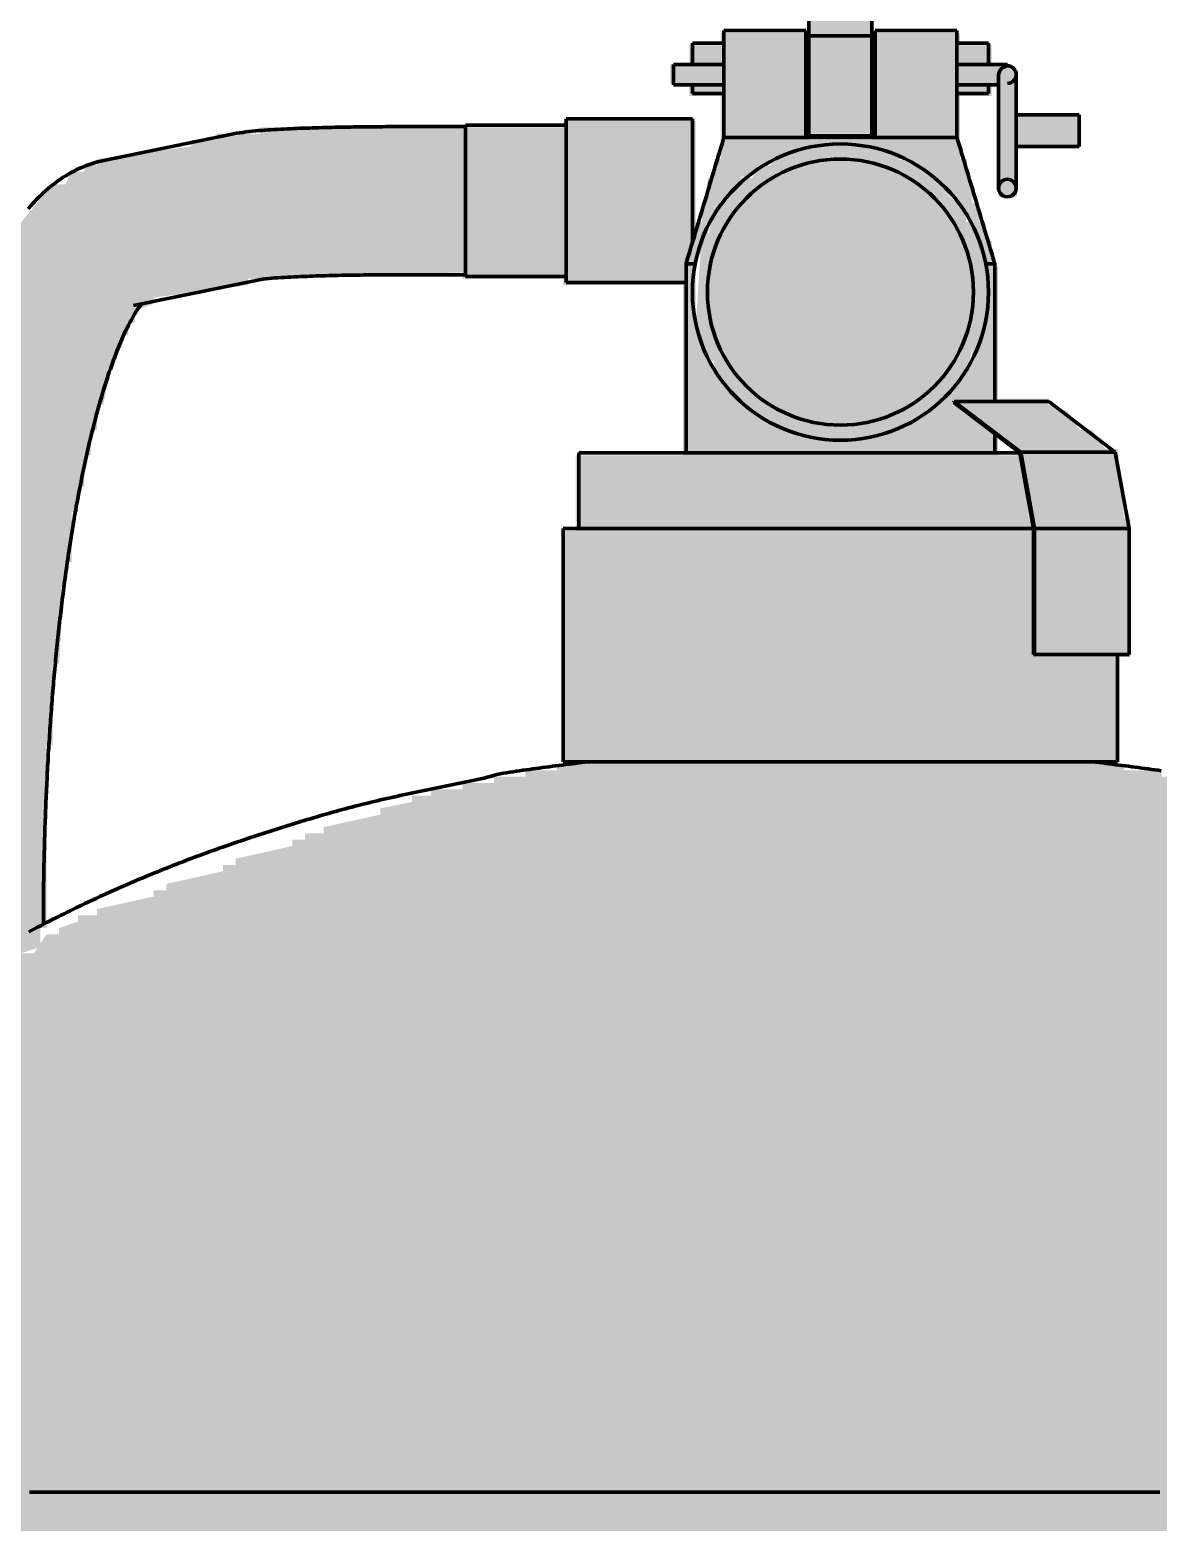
# Model space of a CAD drawing. Header units: millimetres. Extents: x 0 to 420, y 0 to 297.
# Drawn here: x 80.14 to 98.04, y 229.47 to 253.15 of the extents above; entities that cross this region are included whole.
import ezdxf

# ---------------------------------------------------------------- set-up
doc = ezdxf.new("R2010")
doc.units = ezdxf.units.MM
doc.layers.add('01-VISIBLE', color=7, linetype='CONTINUOUS', lineweight=70)
doc.layers.add('13-GRAFICA', color=30, linetype='CONTINUOUS', lineweight=18)

msp = doc.modelspace()

# ---------------------------------------------------------------- hatches: boundary and pattern name
at = {"layer": '13-GRAFICA', "true_color": 0xb21820}
h = msp.add_hatch(color=7, dxfattribs=at)
h.dxf.hatch_style = 1
h.paths.add_polyline_path([(90.8, 253.4), (90.8, 255.6), (95.2, 255.6), (95.2, 253.4), (93.5, 253.4), (93.5, 251.5), (92.5, 251.5), (92.5, 253.4)])
at = {"layer": '13-GRAFICA', "true_color": 0xcba23e}
h = msp.add_hatch(color=7, dxfattribs=at)
h.dxf.hatch_style = 1
h.paths.add_polyline_path([(90.8, 250.1), (90.9, 250.8), (91, 250.8), (91, 251.1), (91.1, 251.1), (91.1, 253.1), (92.5, 253.1), (92.5, 251.4), (93.5, 251.4), (93.5, 253.1), (94.9, 253.1), (94.9, 251.1), (95, 251.1), (95.1, 250.4), (95.2, 250.4), (95.2, 250.1), (95.3, 250.1), (95.3, 249.8), (95.3, 249.6), (95.2, 249.6), (95.2, 249.9), (95.1, 249.9), (95, 250.3), (94.9, 250.3), (94.9, 250.4), (94.6, 250.6), (94.6, 250.8), (94.4, 250.8), (94.3, 251), (94.1, 251), (94.1, 251.1), (93.9, 251.1), (93.9, 251.2), (93.6, 251.2), (93.6, 251.3), (92.4, 251.3), (92.4, 251.2), (92.1, 251.2), (92.1, 251.1), (91.7, 251), (91.7, 250.9), (91.4, 250.8), (91.4, 250.6), (91, 250.3), (91, 250.1), (90.9, 250.1), (90.9, 249.9), (90.8, 249.9), (90.8, 249.6), (90.7, 249.6), (90.7, 250.1)])
at = {"layer": '13-GRAFICA', "true_color": 0xd6d9de}
h = msp.add_hatch(color=7, dxfattribs=at)
h.dxf.hatch_style = 1
h.paths.add_polyline_path([(90.6, 252.9), (91.1, 252.9), (91.1, 252.6), (90.6, 252.6)])
h = msp.add_hatch(color=7, dxfattribs=at)
h.dxf.hatch_style = 1
h.paths.add_polyline_path([(95.4, 252.9), (95.4, 252.6), (94.9, 252.6), (94.9, 252.9)])
h = msp.add_hatch(color=7, dxfattribs=at)
h.dxf.hatch_style = 1
h.paths.add_polyline_path([(90.3, 252.6), (91.1, 252.6), (91.1, 252.3), (90.3, 252.3)])
h = msp.add_hatch(color=7, dxfattribs=at)
h.dxf.hatch_style = 1
h.paths.add_polyline_path([(95.5, 252.3), (94.9, 252.3), (94.9, 252.6), (95.7, 252.6), (95.7, 252.5), (95.8, 252.5), (95.8, 250.5), (95.5, 250.5)])
h = msp.add_hatch(color=7, dxfattribs=at)
h.dxf.hatch_style = 1
h.paths.add_polyline_path([(91.1, 252.1), (90.6, 252.1), (90.6, 252.3), (91.1, 252.3)])
h = msp.add_hatch(color=7, dxfattribs=at)
h.dxf.hatch_style = 1
h.paths.add_polyline_path([(95.4, 252.1), (94.9, 252.1), (94.9, 252.3), (95.4, 252.3)])
at = {"layer": '13-GRAFICA', "true_color": 0xcba23e}
h = msp.add_hatch(color=7, dxfattribs=at)
h.dxf.hatch_style = 1
h.paths.add_polyline_path([(90.5, 249.1), (88.6, 249.1), (88.6, 251.7), (90.7, 251.7), (90.7, 250.1), (90.7, 249.6), (90.7, 248.4), (90.7, 246.4), (90.5, 246.4)])
at = {"layer": '13-GRAFICA', "true_color": 0xffd200}
h = msp.add_hatch(color=7, dxfattribs=at)
h.dxf.hatch_style = 1
h.paths.add_polyline_path([(95.8, 251.3), (95.8, 251.8), (96.8, 251.8), (96.8, 251.3)])
at = {"layer": '13-GRAFICA', "true_color": 0x202020}
h = msp.add_hatch(color=7, dxfattribs=at)
h.dxf.hatch_style = 1
h.paths.add_polyline_path([(78, 237.4), (78, 241), (78.1, 241), (78.2, 243.8), (78.3, 243.8), (78.5, 245.9), (78.6, 245.9), (78.6, 246.4), (78.7, 246.4), (78.7, 246.8), (78.8, 246.8), (78.9, 247.7), (79, 247.7), (79, 248), (79.1, 248), (79.1, 248.3), (79.2, 248.3), (79.4, 249.2), (79.5, 249.2), (79.5, 249.4), (79.7, 249.5), (79.9, 250.1), (80, 250.1), (80.5, 250.7), (80.7, 250.7), (80.8, 250.9), (81, 250.9), (81, 251), (81.2, 251), (81.2, 251.1), (82.7, 251.3), (82.7, 251.4), (83.1, 251.4), (83.1, 251.5), (83.8, 251.5), (83.8, 251.6), (87, 251.6), (87, 249.3), (83.6, 249.2), (83.6, 249.1), (82.1, 248.9), (82.1, 248.8), (81.8, 248.7), (81.8, 248.5), (81.7, 248.5), (81.7, 248.3), (81.6, 248.3), (81.6, 248.1), (81.5, 248.1), (81.3, 247.2), (81.2, 247.2), (81.2, 246.8), (81.1, 246.8), (81.1, 246.4), (81, 246.4), (81, 245.9), (80.9, 245.9), (80.9, 245.5), (80.8, 245.5), (80.8, 244.7), (80.7, 244.7), (80.6, 243.1), (80.5, 243.1), (80.5, 241.8), (80.4, 241.8), (80.4, 238.9), (80.3, 238.9), (80.3, 238.6), (80, 238.5), (80, 238.4), (79.9, 238.4), (79.8, 238.2), (79.6, 238.2), (79.5, 238), (79.3, 238), (79.3, 237.9), (79.2, 237.9), (79.1, 237.7), (78.9, 237.7), (78.7, 237.4)])
at = {"layer": '13-GRAFICA', "true_color": 0xcba23e}
h = msp.add_hatch(color=7, dxfattribs=at)
h.dxf.hatch_style = 1
h.paths.add_polyline_path([(87, 249.2), (87, 251.6), (88.6, 251.6), (88.6, 249.2)])
at = {"layer": '13-GRAFICA', "true_color": 0xffffff}
h = msp.add_hatch(color=7, dxfattribs=at)
h.dxf.hatch_style = 1
h.paths.add_polyline_path([(90.7, 248.4), (90.8, 249.9), (90.9, 249.9), (91, 250.3), (91.4, 250.6), (91.4, 250.8), (91.6, 250.8), (91.7, 251), (91.9, 251), (91.9, 251.1), (92.1, 251.1), (92.1, 251.2), (92.4, 251.2), (92.4, 251.3), (93.6, 251.3), (93.6, 251.2), (93.9, 251.2), (93.9, 251.1), (94.3, 251), (94.4, 250.8), (94.6, 250.8), (94.6, 250.6), (95, 250.3), (95, 250.1), (95.1, 250.1), (95.1, 249.9), (95.2, 249.9), (95.2, 249.6), (95.3, 249.6), (95.3, 248.4), (95.2, 248.4), (95.2, 248.1), (95.1, 248.1), (95, 247.7), (94.8, 247.6), (94.8, 247.4), (94.7, 247.4), (94.6, 247.2), (94.4, 247.2), (94.2, 246.9), (93.9, 246.9), (93.9, 246.8), (93.7, 246.8), (93.7, 246.7), (93.1, 246.7), (93.1, 246.6), (92.9, 246.6), (92.9, 246.7), (92.3, 246.7), (92.3, 246.8), (92.1, 246.8), (92.1, 246.9), (91.8, 246.9), (91.6, 247.2), (91.4, 247.2), (91.4, 247.3), (91.2, 247.4), (91.2, 247.6), (91, 247.7), (91, 247.9), (90.9, 247.9), (90.9, 248.1), (90.8, 248.1), (90.8, 248.4)])
at = {"layer": '13-GRAFICA', "true_color": 0xcba23e}
h = msp.add_hatch(color=7, dxfattribs=at)
h.dxf.hatch_style = 1
h.paths.add_polyline_path([(95.4, 249.8), (95.4, 249.4), (95.5, 249.4), (95.5, 247.3), (95.3, 247.3), (95.3, 248.4), (95.3, 249.6), (95.3, 249.8)])
h = msp.add_hatch(color=7, dxfattribs=at)
h.dxf.hatch_style = 1
h.paths.add_polyline_path([(94.8, 247.3), (94.8, 247.2), (95.3, 246.843), (95.3, 246.4), (90.7, 246.4), (90.7, 248.4), (90.8, 248.4), (90.8, 248.1), (90.9, 248.1), (91, 247.7), (91.2, 247.6), (91.2, 247.4), (91.3, 247.4), (91.4, 247.2), (91.6, 247.2), (91.8, 246.9), (92.1, 246.9), (92.1, 246.8), (92.3, 246.8), (92.3, 246.7), (92.9, 246.7), (92.9, 246.6), (93.1, 246.6), (93.1, 246.7), (93.7, 246.7), (93.7, 246.8), (93.9, 246.8), (93.9, 246.9), (94.2, 246.9), (94.4, 247.2), (94.6, 247.2), (94.6, 247.3), (94.8, 247.4), (94.8, 247.6), (95, 247.7), (95, 247.9), (95.1, 247.9), (95.1, 248.1), (95.2, 248.1), (95.2, 248.4), (95.3, 248.4), (95.3, 247.3)])
at = {"layer": '13-GRAFICA', "true_color": 0xc81e2d}
h = msp.add_hatch(color=7, dxfattribs=at)
h.dxf.hatch_style = 1
h.paths.add_polyline_path([(95.9, 245.9), (95.9, 246.4), (95.8, 246.4), (95.6, 246.7), (95.4, 246.7), (95.2, 247), (95, 247), (94.8, 247.3), (96.3, 247.3), (96.3, 247.2), (96.6, 247.1), (96.8, 246.8), (97, 246.8), (97.2, 246.5), (97.4, 246.5), (97.5, 245.4), (97.6, 245.4), (97.6, 243.2), (96.1, 243.2), (96.1, 245.3), (96, 245.3), (96, 245.9)])
at = {"layer": '13-GRAFICA', "true_color": 0xcba23e}
h = msp.add_hatch(color=7, dxfattribs=at)
h.dxf.hatch_style = 1
h.paths.add_polyline_path([(95.5, 246.7), (95.5, 246.4), (95.3, 246.4), (95.3, 246.843)])
h = msp.add_hatch(color=7, dxfattribs=at)
h.dxf.hatch_style = 1
h.paths.add_polyline_path([(96, 245.3), (96.1, 245.3), (96.1, 245.2), (88.8, 245.2), (88.8, 246.4), (95.9, 246.4)])
at = {"layer": '13-GRAFICA', "true_color": 0xb21820}
h = msp.add_hatch(color=7, dxfattribs=at)
h.dxf.hatch_style = 1
h.paths.add_polyline_path([(88.6, 241.5), (88.6, 245.2), (96.1, 245.2), (96.1, 243.2), (97.4, 243.2), (97.4, 241.5)])
h = msp.add_hatch(color=7, dxfattribs=at)
h.dxf.hatch_style = 1
h.paths.add_polyline_path([(73.9, 229), (73.7, 229.6), (73.6, 229.6), (73.6, 229.8), (73.5, 229.8), (73.5, 230.1), (73.6, 230.1), (73.6, 230.3), (73.7, 230.3), (73.7, 230.6), (73.8, 230.6), (73.8, 230.8), (73.9, 230.8), (73.9, 231.1), (74, 231.1), (74, 231.3), (74.1, 231.3), (74.1, 231.6), (74.2, 231.6), (74.2, 231.8), (74.3, 231.8), (74.3, 232.1), (74.4, 232.1), (74.4, 232.3), (74.5, 232.3), (74.5, 232.6), (74.6, 232.6), (74.6, 232.8), (74.7, 232.8), (74.7, 233.1), (74.8, 233.1), (74.9, 233.5), (75.2, 233.7), (75.2, 233.9), (75.4, 234), (75.4, 234.2), (75.7, 234.4), (75.7, 234.6), (75.9, 234.7), (75.9, 234.9), (76.2, 235.1), (76.2, 235.3), (76.4, 235.4), (76.4, 235.6), (76.7, 235.8), (76.7, 236), (76.8, 236), (77, 236.3), (77.2, 236.3), (77.4, 236.6), (77.6, 236.6), (77.8, 236.9), (78, 236.9), (78.2, 237.2), (78.4, 237.2), (78.5, 237.4), (78.7, 237.4), (78.9, 237.7), (79.1, 237.7), (79.3, 238), (79.5, 238), (79.6, 238.2), (79.8, 238.2), (80, 238.5), (80.2, 238.5), (80.4, 238.8), (80.6, 238.8), (80.6, 238.9), (80.9, 239), (80.9, 239.1), (81.2, 239.1), (81.2, 239.2), (82.1, 239.4), (82.1, 239.5), (82.3, 239.5), (82.3, 239.6), (83.2, 239.8), (83.2, 239.9), (83.4, 239.9), (83.4, 240), (84.3, 240.2), (84.3, 240.3), (84.5, 240.3), (84.5, 240.4), (84.8, 240.4), (84.8, 240.5), (85.7, 240.7), (85.7, 240.8), (86.2, 240.9), (86.2, 241), (86.5, 241), (86.5, 241.1), (87, 241.1), (87, 241.2), (87.5, 241.2), (87.5, 241.3), (88, 241.3), (88, 241.4), (88.5, 241.4), (88.5, 241.5), (97.5, 241.5), (97.5, 241.4), (98.1, 241.4), (98.1, 241.3), (98.6, 241.3), (98.6, 241.2), (99.7, 241.1), (99.7, 241), (100.5, 240.9), (100.5, 240.8), (100.8, 240.8), (100.8, 240.7), (101.6, 240.6), (101.6, 240.5), (101.9, 240.5), (101.9, 240.4), (102.3, 240.4), (102.3, 240.3), (102.6, 240.3), (102.6, 240.2), (102.8, 240.2), (102.8, 240.1), (103, 240.1), (103, 240), (103.3, 240), (103.3, 239.9), (103.5, 239.9), (103.5, 239.8), (103.8, 239.8), (103.8, 239.7), (104, 239.7), (104, 239.6), (104.2, 239.6), (104.2, 239.5), (104.5, 239.5), (104.5, 239.4), (104.7, 239.4), (104.7, 239.3), (105, 239.3), (105, 239.2), (105.2, 239.2), (105.2, 239.1), (105.4, 239.1), (105.4, 239), (105.7, 239), (105.8, 238.8), (106.2, 238.7), (106.3, 238.5), (106.7, 238.4), (106.7, 238.3), (107, 238.2), (107.1, 238), (107.3, 238), (107.3, 237.9), (107.5, 237.9), (107.6, 237.7), (107.8, 237.7), (107.9, 237.5), (108.1, 237.5), (108.5, 237), (108.7, 237), (109.1, 236.5), (109.3, 236.5), (109.3, 236.4), (110.1, 235.7), (110.1, 235.5), (110.7, 235), (110.7, 234.8), (110.9, 234.7), (110.9, 234.5), (111.1, 234.4), (111.2, 234), (111.4, 233.9), (111.4, 233.7), (111.6, 233.6), (111.6, 233.4), (111.7, 233.4), (111.7, 233.2), (111.8, 233.2), (112, 232.3), (112.1, 232.3), (112.2, 231.8), (112.3, 231.8), (112.4, 230.4), (112.5, 230.4), (112.5, 229.8), (112.4, 229.8), (112.4, 229.6), (112.3, 229.6), (112.1, 229)])

# ---------------------------------------------------------------- linework, layer by layer
at = {"layer": '01-VISIBLE'}
for p, q in [((92.5, 253.052), (92.5, 255.149)), ((93.5, 253.052), (93.5, 255.149)), ((91.15, 253.138), (92.45, 253.138)), ((91.15, 251.438), (91.15, 253.138)), ((92.45, 251.438), (92.45, 253.138)), ((93.55, 253.138), (94.85, 253.138)), ((93.55, 251.438), (93.55, 253.138)), ((94.85, 251.438), (94.85, 253.138)), ((90.65, 252.938), (91.15, 252.938)), ((92.45, 252.938), (92.5, 252.938)), ((92.5, 251.468), (92.5, 253.052)), ((92.5, 253.052), (93.5, 253.052)), ((93.5, 251.468), (93.5, 253.052)), ((93.5, 252.938), (93.55, 252.938)), ((94.85, 252.938), (95.35, 252.938)), ((90.35, 252.598), (91.15, 252.598)), ((92.45, 252.598), (92.5, 252.598)), ((93.5, 252.598), (93.55, 252.598)), ((94.85, 252.598), (95.65, 252.598)), ((90.35, 252.278), (91.15, 252.278)), ((90.65, 252.138), (91.15, 252.138)), ((92.45, 252.278), (92.5, 252.278)), ((92.45, 252.138), (92.5, 252.138)), ((93.5, 252.278), (93.55, 252.278)), ((93.5, 252.138), (93.55, 252.138)), ((94.85, 252.278), (95.51, 252.278)), ((94.85, 252.138), (95.35, 252.138)), ((90.65, 251.738), (88.65, 251.738)), ((95.79, 251.798), (96.79, 251.798)), ((83.366, 251.497), (81.309, 251.075)), ((87.05, 251.613), (86.037, 251.613)), ((88.65, 251.638), (87.05, 251.638)), ((91.15, 251.438), (92.45, 251.438)), ((92.45, 251.438), (93.55, 251.438)), ((92.5, 251.468), (93.5, 251.468)), ((92.5, 251.438), (92.5, 251.468)), ((93.5, 251.438), (93.5, 251.468)), ((93.55, 251.438), (94.85, 251.438)), ((95.79, 251.298), (96.79, 251.298)), ((90.55, 249.438), (90.693, 249.438)), ((90.55, 246.438), (90.55, 249.438)), ((95.307, 249.438), (95.45, 249.438)), ((95.45, 247.255), (95.45, 249.438)), ((83.829, 249.193), (81.781, 248.773)), ((87.05, 249.263), (86.037, 249.263)), ((88.65, 249.238), (87.05, 249.238)), ((90.55, 249.138), (88.65, 249.138)), ((94.798, 247.238), (94.807, 247.255)), ((95.847, 246.438), (94.798, 247.238)), ((94.807, 247.255), (96.307, 247.255)), ((94.807, 247.255), (95.862, 246.45)), ((96.307, 247.255), (97.362, 246.45)), ((95.45, 246.438), (95.45, 246.741)), ((95.862, 246.45), (97.362, 246.45)), ((95.862, 246.45), (96.08, 245.24)), ((97.362, 246.45), (97.58, 245.24)), ((88.85, 245.238), (88.85, 246.438)), ((96.063, 245.238), (95.847, 246.438)), ((88.6, 241.538), (88.6, 245.238)), ((96.063, 243.238), (96.063, 245.238)), ((96.08, 245.24), (96.08, 243.238)), ((97.58, 245.24), (96.08, 245.24)), ((97.58, 245.24), (97.58, 243.238)), ((96.08, 243.238), (96.063, 243.238)), ((97.58, 243.238), (96.08, 243.238)), ((97.4, 241.538), (97.4, 243.238)), ((97.001, 241.538), (97.001, 241.538))]:
    msp.add_line(p, q, dxfattribs=at)
for points in [[(90.65, 252.938), (90.65, 252.882), (90.65, 252.825), (90.65, 252.768), (90.65, 252.712), (90.65, 252.655), (90.65, 252.598)], [(95.35, 252.938), (95.35, 252.882), (95.35, 252.825), (95.35, 252.768), (95.35, 252.712), (95.35, 252.655), (95.35, 252.598)], [(90.35, 252.598), (90.35, 252.545), (90.35, 252.492), (90.35, 252.438), (90.35, 252.385), (90.35, 252.332), (90.35, 252.278)], [(95.65, 252.598), (95.65, 252.594), (95.65, 252.59), (95.65, 252.587), (95.65, 252.583), (95.65, 252.579), (95.65, 252.575)], [(95.65, 252.578), (95.65, 252.582), (95.65, 252.585), (95.65, 252.588), (95.65, 252.592), (95.65, 252.595), (95.65, 252.598)], [(95.51, 252.424), (95.515, 252.461), (95.529, 252.497), (95.55, 252.528), (95.579, 252.553), (95.613, 252.569), (95.65, 252.575)], [(95.51, 252.424), (95.51, 252.373), (95.51, 252.322), (95.51, 252.271), (95.51, 252.22), (95.51, 252.169), (95.51, 252.118), (95.51, 252.067), (95.51, 252.016), (95.51, 251.965), (95.51, 251.914), (95.51, 251.863), (95.51, 251.812), (95.51, 251.761), (95.51, 251.71), (95.51, 251.659), (95.51, 251.608), (95.51, 251.557), (95.51, 251.506), (95.51, 251.455), (95.51, 251.404), (95.51, 251.353), (95.51, 251.302), (95.51, 251.25), (95.51, 251.199), (95.51, 251.148), (95.51, 251.097), (95.51, 251.046), (95.51, 250.995), (95.51, 250.944), (95.51, 250.893), (95.51, 250.842), (95.51, 250.791), (95.51, 250.74), (95.51, 250.689), (95.51, 250.638)], [(95.79, 250.638), (95.79, 250.69), (95.79, 250.741), (95.79, 250.793), (95.79, 250.844), (95.79, 250.895), (95.79, 250.947), (95.79, 250.998), (95.79, 251.05), (95.79, 251.101), (95.79, 251.153), (95.79, 251.204), (95.79, 251.255), (95.79, 251.307), (95.79, 251.358), (95.79, 251.41), (95.79, 251.461), (95.79, 251.513), (95.79, 251.564), (95.79, 251.615), (95.79, 251.667), (95.79, 251.718), (95.79, 251.77), (95.79, 251.821), (95.79, 251.873), (95.79, 251.924), (95.79, 251.975), (95.79, 252.027), (95.79, 252.078), (95.79, 252.13), (95.79, 252.181), (95.79, 252.233), (95.79, 252.284), (95.79, 252.335), (95.79, 252.387), (95.79, 252.438)], [(90.65, 252.278), (90.65, 252.255), (90.65, 252.232), (90.65, 252.208), (90.65, 252.185), (90.65, 252.162), (90.65, 252.138)], [(95.35, 252.278), (95.35, 252.255), (95.35, 252.232), (95.35, 252.208), (95.35, 252.185), (95.35, 252.162), (95.35, 252.138)], [(95.51, 252.278), (95.51, 252.227), (95.51, 252.176), (95.51, 252.124), (95.51, 252.073), (95.51, 252.022), (95.51, 251.971), (95.51, 251.919), (95.51, 251.868), (95.51, 251.817), (95.51, 251.766), (95.51, 251.714), (95.51, 251.663), (95.51, 251.612), (95.51, 251.561), (95.51, 251.509), (95.51, 251.458), (95.51, 251.407), (95.51, 251.356), (95.51, 251.304), (95.51, 251.253), (95.51, 251.202), (95.51, 251.151), (95.51, 251.099), (95.51, 251.048), (95.51, 250.997), (95.51, 250.946), (95.51, 250.894), (95.51, 250.843), (95.51, 250.792), (95.51, 250.741), (95.51, 250.689), (95.51, 250.638)], [(88.65, 249.138), (88.65, 249.188), (88.65, 249.238), (88.65, 249.288), (88.65, 249.338), (88.65, 249.388), (88.65, 249.438), (88.65, 249.488), (88.65, 249.538), (88.65, 249.588), (88.65, 249.638), (88.65, 249.688), (88.65, 249.738), (88.65, 249.788), (88.65, 249.838), (88.65, 249.888), (88.65, 249.938), (88.65, 249.988), (88.65, 250.038), (88.65, 250.088), (88.65, 250.138), (88.65, 250.188), (88.65, 250.238), (88.65, 250.288), (88.65, 250.338), (88.65, 250.388), (88.65, 250.438), (88.65, 250.488), (88.65, 250.538), (88.65, 250.588), (88.65, 250.638), (88.65, 250.688), (88.65, 250.738), (88.65, 250.788), (88.65, 250.838), (88.65, 250.888), (88.65, 250.938), (88.65, 250.988), (88.65, 251.038), (88.65, 251.088), (88.65, 251.138), (88.65, 251.188), (88.65, 251.238), (88.65, 251.288), (88.65, 251.338), (88.65, 251.388), (88.65, 251.438), (88.65, 251.488), (88.65, 251.538), (88.65, 251.588), (88.65, 251.638), (88.65, 251.688), (88.65, 251.738)], [(90.65, 249.772), (90.65, 249.822), (90.65, 249.872), (90.65, 249.923), (90.65, 249.973), (90.65, 250.024), (90.65, 250.074), (90.65, 250.125), (90.65, 250.175), (90.65, 250.225), (90.65, 250.276), (90.65, 250.326), (90.65, 250.377), (90.65, 250.427), (90.65, 250.478), (90.65, 250.528), (90.65, 250.578), (90.65, 250.629), (90.65, 250.679), (90.65, 250.73), (90.65, 250.78), (90.65, 250.831), (90.65, 250.881), (90.65, 250.931), (90.65, 250.982), (90.65, 251.032), (90.65, 251.083), (90.65, 251.133), (90.65, 251.184), (90.65, 251.234), (90.65, 251.284), (90.65, 251.335), (90.65, 251.385), (90.65, 251.436), (90.65, 251.486), (90.65, 251.537), (90.65, 251.587), (90.65, 251.637), (90.65, 251.688), (90.65, 251.738)], [(95.79, 251.798), (95.79, 251.748), (95.79, 251.698), (95.79, 251.648), (95.79, 251.598), (95.79, 251.548), (95.79, 251.498), (95.79, 251.448), (95.79, 251.398), (95.79, 251.348), (95.79, 251.298)], [(96.79, 251.798), (96.79, 251.748), (96.79, 251.698), (96.79, 251.648), (96.79, 251.598), (96.79, 251.548), (96.79, 251.498), (96.79, 251.448), (96.79, 251.398), (96.79, 251.348), (96.79, 251.298)], [(86.037, 251.613), (85.987, 251.613), (85.936, 251.613), (85.886, 251.613), (85.835, 251.613), (85.785, 251.613), (85.734, 251.612), (85.684, 251.612), (85.633, 251.612), (85.583, 251.611), (85.532, 251.611), (85.482, 251.61), (85.431, 251.61), (85.381, 251.609), (85.33, 251.608), (85.28, 251.608), (85.229, 251.607), (85.179, 251.606), (85.128, 251.605), (85.078, 251.604), (85.027, 251.603), (84.977, 251.602), (84.926, 251.601), (84.876, 251.6), (84.825, 251.599), (84.775, 251.597), (84.724, 251.596), (84.674, 251.595), (84.623, 251.593), (84.573, 251.591), (84.522, 251.59), (84.472, 251.588), (84.421, 251.586), (84.371, 251.584), (84.32, 251.582), (84.27, 251.58), (84.22, 251.577), (84.169, 251.575), (84.119, 251.572), (84.068, 251.57), (84.018, 251.567), (83.967, 251.564), (83.917, 251.56), (83.867, 251.557), (83.816, 251.553), (83.766, 251.549), (83.716, 251.545), (83.665, 251.54), (83.615, 251.535), (83.565, 251.529), (83.515, 251.522), (83.465, 251.515), (83.415, 251.507), (83.366, 251.497)], [(87.05, 249.238), (87.05, 249.288), (87.05, 249.338), (87.05, 249.388), (87.05, 249.438), (87.05, 249.488), (87.05, 249.538), (87.05, 249.588), (87.05, 249.638), (87.05, 249.688), (87.05, 249.738), (87.05, 249.788), (87.05, 249.838), (87.05, 249.888), (87.05, 249.938), (87.05, 249.988), (87.05, 250.038), (87.05, 250.088), (87.05, 250.138), (87.05, 250.188), (87.05, 250.238), (87.05, 250.288), (87.05, 250.338), (87.05, 250.388), (87.05, 250.438), (87.05, 250.488), (87.05, 250.538), (87.05, 250.588), (87.05, 250.638), (87.05, 250.688), (87.05, 250.738), (87.05, 250.788), (87.05, 250.838), (87.05, 250.888), (87.05, 250.938), (87.05, 250.988), (87.05, 251.038), (87.05, 251.088), (87.05, 251.138), (87.05, 251.188), (87.05, 251.238), (87.05, 251.288), (87.05, 251.338), (87.05, 251.388), (87.05, 251.438), (87.05, 251.488), (87.05, 251.538), (87.05, 251.588), (87.05, 251.638)], [(90.55, 249.438), (90.565, 249.487), (90.579, 249.536), (90.594, 249.585), (90.609, 249.633), (90.623, 249.682), (90.638, 249.731), (90.652, 249.78), (90.667, 249.828), (90.682, 249.877), (90.696, 249.926), (90.711, 249.975), (90.726, 250.024), (90.74, 250.072), (90.755, 250.121), (90.77, 250.17), (90.784, 250.219), (90.799, 250.267), (90.813, 250.316), (90.828, 250.365), (90.843, 250.414), (90.857, 250.463), (90.872, 250.511), (90.887, 250.56), (90.901, 250.609), (90.916, 250.658), (90.93, 250.707), (90.945, 250.755), (90.96, 250.804), (90.974, 250.853), (90.989, 250.902), (91.004, 250.95), (91.018, 250.999), (91.033, 251.048), (91.048, 251.097), (91.062, 251.146), (91.077, 251.194), (91.091, 251.243), (91.106, 251.292), (91.121, 251.341), (91.135, 251.389), (91.15, 251.438)], [(95.45, 249.438), (95.435, 249.487), (95.421, 249.536), (95.406, 249.585), (95.391, 249.633), (95.377, 249.682), (95.362, 249.731), (95.348, 249.78), (95.333, 249.828), (95.318, 249.877), (95.304, 249.926), (95.289, 249.975), (95.274, 250.024), (95.26, 250.072), (95.245, 250.121), (95.23, 250.17), (95.216, 250.219), (95.201, 250.267), (95.187, 250.316), (95.172, 250.365), (95.157, 250.414), (95.143, 250.463), (95.128, 250.511), (95.113, 250.56), (95.099, 250.609), (95.084, 250.658), (95.07, 250.707), (95.055, 250.755), (95.04, 250.804), (95.026, 250.853), (95.011, 250.902), (94.996, 250.95), (94.982, 250.999), (94.967, 251.048), (94.952, 251.097), (94.938, 251.146), (94.923, 251.194), (94.909, 251.243), (94.894, 251.292), (94.879, 251.341), (94.865, 251.389), (94.85, 251.438)], [(81.309, 251.075), (81.26, 251.065), (81.211, 251.053), (81.163, 251.039), (81.115, 251.024), (81.068, 251.008), (81.021, 250.991), (80.974, 250.972), (80.928, 250.952), (80.883, 250.931), (80.838, 250.909), (80.794, 250.885), (80.75, 250.861), (80.707, 250.835), (80.665, 250.809), (80.623, 250.781), (80.582, 250.752), (80.541, 250.723), (80.502, 250.692), (80.462, 250.661), (80.424, 250.629), (80.386, 250.596), (80.349, 250.562), (80.313, 250.528), (80.277, 250.493), (80.242, 250.457), (80.208, 250.421), (80.174, 250.383), (80.141, 250.346), (80.109, 250.308)], [(95.51, 250.638), (95.521, 250.692), (95.551, 250.737), (95.596, 250.768), (95.65, 250.778), (95.704, 250.768), (95.749, 250.737), (95.779, 250.692), (95.79, 250.638)], [(95.65, 250.498), (95.614, 250.503), (95.58, 250.517), (95.551, 250.539), (95.529, 250.568), (95.515, 250.602), (95.51, 250.638)], [(95.65, 250.498), (95.686, 250.503), (95.72, 250.517), (95.749, 250.539), (95.771, 250.568), (95.785, 250.602), (95.79, 250.638)], [(83.826, 249.193), (83.876, 249.199), (83.926, 249.204), (83.976, 249.208), (84.026, 249.212), (84.076, 249.216), (84.127, 249.219), (84.177, 249.222), (84.227, 249.225), (84.277, 249.227), (84.328, 249.23), (84.378, 249.232), (84.428, 249.234), (84.478, 249.236), (84.529, 249.238), (84.579, 249.24), (84.629, 249.242), (84.679, 249.244), (84.73, 249.245), (84.78, 249.247), (84.83, 249.248), (84.88, 249.249), (84.931, 249.251), (84.981, 249.252), (85.031, 249.253), (85.082, 249.254), (85.132, 249.255), (85.182, 249.256), (85.232, 249.257), (85.283, 249.258), (85.333, 249.258), (85.383, 249.259), (85.434, 249.26), (85.484, 249.26), (85.534, 249.261), (85.584, 249.261), (85.635, 249.262), (85.685, 249.262), (85.735, 249.262), (85.786, 249.263), (85.836, 249.263), (85.886, 249.263), (85.937, 249.263), (85.987, 249.263), (86.037, 249.263)], [(83.838, 249.195), (83.836, 249.195), (83.834, 249.194), (83.832, 249.194), (83.83, 249.194), (83.828, 249.193), (83.826, 249.193)], [(81.912, 248.8), (81.881, 248.761), (81.852, 248.72), (81.824, 248.678), (81.798, 248.636), (81.772, 248.593), (81.748, 248.549), (81.724, 248.505), (81.701, 248.461), (81.678, 248.416), (81.656, 248.371), (81.635, 248.326), (81.614, 248.28), (81.594, 248.235), (81.574, 248.189), (81.555, 248.143), (81.536, 248.096), (81.518, 248.05), (81.499, 248.003), (81.482, 247.956), (81.464, 247.91), (81.447, 247.863), (81.43, 247.815), (81.414, 247.768), (81.397, 247.721), (81.381, 247.674), (81.366, 247.626), (81.35, 247.578), (81.335, 247.531), (81.32, 247.483), (81.305, 247.435), (81.291, 247.387), (81.277, 247.339), (81.263, 247.291), (81.249, 247.243), (81.235, 247.195), (81.222, 247.147), (81.208, 247.099), (81.195, 247.051), (81.182, 247.002), (81.17, 246.954), (81.157, 246.905), (81.145, 246.857), (81.133, 246.808), (81.121, 246.76), (81.109, 246.711), (81.097, 246.663), (81.085, 246.614), (81.074, 246.565), (81.063, 246.516), (81.052, 246.468), (81.041, 246.419), (81.03, 246.37), (81.019, 246.321), (81.009, 246.272), (80.998, 246.223), (80.988, 246.174), (80.978, 246.125), (80.967, 246.076), (80.958, 246.027), (80.948, 245.978), (80.938, 245.929), (80.928, 245.88), (80.919, 245.831), (80.91, 245.782), (80.9, 245.733), (80.891, 245.684), (80.882, 245.634), (80.873, 245.585), (80.864, 245.536), (80.856, 245.487), (80.847, 245.437), (80.839, 245.388), (80.83, 245.339), (80.822, 245.289), (80.814, 245.24), (80.806, 245.191), (80.798, 245.141), (80.79, 245.092), (80.782, 245.043), (80.774, 244.993), (80.766, 244.944), (80.759, 244.894), (80.751, 244.845), (80.744, 244.795), (80.737, 244.746), (80.73, 244.696), (80.723, 244.647), (80.715, 244.597), (80.709, 244.548), (80.702, 244.498), (80.695, 244.449), (80.688, 244.399), (80.682, 244.349), (80.675, 244.3), (80.669, 244.25), (80.662, 244.201), (80.656, 244.151), (80.65, 244.101), (80.644, 244.052), (80.637, 244.002), (80.632, 243.952), (80.626, 243.903), (80.62, 243.853), (80.614, 243.803), (80.608, 243.754), (80.603, 243.704), (80.597, 243.654), (80.592, 243.604), (80.586, 243.555), (80.581, 243.505), (80.576, 243.455), (80.57, 243.405), (80.565, 243.356), (80.56, 243.306), (80.555, 243.256), (80.55, 243.206), (80.545, 243.157), (80.541, 243.107), (80.536, 243.057), (80.531, 243.007), (80.527, 242.957), (80.522, 242.908), (80.518, 242.858), (80.513, 242.808), (80.509, 242.758), (80.505, 242.708), (80.501, 242.658), (80.496, 242.608), (80.492, 242.559), (80.488, 242.509), (80.484, 242.459), (80.48, 242.409), (80.477, 242.359), (80.473, 242.309), (80.469, 242.259), (80.466, 242.209), (80.462, 242.16), (80.458, 242.11), (80.455, 242.06), (80.452, 242.01), (80.448, 241.96), (80.445, 241.91), (80.442, 241.86), (80.439, 241.81), (80.435, 241.76), (80.432, 241.71), (80.429, 241.66), (80.426, 241.61), (80.424, 241.56), (80.421, 241.511), (80.418, 241.461), (80.415, 241.411), (80.413, 241.361), (80.41, 241.311), (80.408, 241.261), (80.405, 241.211), (80.403, 241.161), (80.4, 241.111), (80.398, 241.061), (80.396, 241.011), (80.394, 240.961), (80.391, 240.911), (80.389, 240.861), (80.387, 240.811), (80.385, 240.761), (80.383, 240.711), (80.382, 240.661), (80.38, 240.611), (80.378, 240.561), (80.376, 240.511), (80.375, 240.461), (80.373, 240.411), (80.371, 240.361), (80.37, 240.311), (80.369, 240.261), (80.367, 240.211), (80.366, 240.161), (80.365, 240.111), (80.363, 240.061), (80.362, 240.011), (80.361, 239.961), (80.36, 239.911), (80.359, 239.861), (80.358, 239.811), (80.357, 239.761), (80.356, 239.711), (80.356, 239.661), (80.355, 239.611), (80.354, 239.561), (80.353, 239.511), (80.353, 239.461), (80.352, 239.411), (80.352, 239.361), (80.351, 239.311), (80.351, 239.261), (80.351, 239.211), (80.351, 239.161), (80.35, 239.111), (80.35, 239.061), (80.35, 239.011), (80.35, 238.961)], [(88.85, 246.438), (88.9, 246.438), (88.951, 246.438), (89.001, 246.438), (89.051, 246.438), (89.102, 246.438), (89.152, 246.438), (89.202, 246.438), (89.253, 246.438), (89.303, 246.438), (89.353, 246.438), (89.404, 246.438), (89.454, 246.438), (89.504, 246.438), (89.555, 246.438), (89.605, 246.438), (89.655, 246.438), (89.706, 246.438), (89.756, 246.438), (89.806, 246.438), (89.857, 246.438), (89.907, 246.438), (89.957, 246.438), (90.008, 246.438), (90.058, 246.438), (90.108, 246.438), (90.159, 246.438), (90.209, 246.438), (90.259, 246.438), (90.31, 246.438), (90.36, 246.438), (90.41, 246.438), (90.461, 246.438), (90.511, 246.438), (90.561, 246.438), (90.612, 246.438), (90.662, 246.438), (90.712, 246.438), (90.763, 246.438), (90.813, 246.438), (90.863, 246.438), (90.914, 246.438), (90.964, 246.438), (91.014, 246.438), (91.065, 246.438), (91.115, 246.438), (91.165, 246.438), (91.216, 246.438), (91.266, 246.438), (91.316, 246.438), (91.367, 246.438), (91.417, 246.438), (91.467, 246.438), (91.518, 246.438), (91.568, 246.438), (91.618, 246.438), (91.669, 246.438), (91.719, 246.438), (91.769, 246.438), (91.82, 246.438), (91.87, 246.438), (91.92, 246.438), (91.971, 246.438), (92.021, 246.438), (92.071, 246.438), (92.122, 246.438), (92.172, 246.438), (92.222, 246.438), (92.273, 246.438), (92.323, 246.438), (92.373, 246.438), (92.424, 246.438), (92.474, 246.438), (92.524, 246.438), (92.575, 246.438), (92.625, 246.438), (92.675, 246.438), (92.726, 246.438), (92.776, 246.438), (92.826, 246.438), (92.877, 246.438), (92.927, 246.438), (92.977, 246.438), (93.028, 246.438), (93.078, 246.438), (93.128, 246.438), (93.179, 246.438), (93.229, 246.438), (93.28, 246.438), (93.33, 246.438), (93.38, 246.438), (93.431, 246.438), (93.481, 246.438), (93.531, 246.438), (93.582, 246.438), (93.632, 246.438), (93.682, 246.438), (93.733, 246.438), (93.783, 246.438), (93.833, 246.438), (93.884, 246.438), (93.934, 246.438), (93.984, 246.438), (94.035, 246.438), (94.085, 246.438), (94.135, 246.438), (94.186, 246.438), (94.236, 246.438), (94.286, 246.438), (94.337, 246.438), (94.387, 246.438), (94.437, 246.438), (94.488, 246.438), (94.538, 246.438), (94.588, 246.438), (94.639, 246.438), (94.689, 246.438), (94.739, 246.438), (94.79, 246.438), (94.84, 246.438), (94.89, 246.438), (94.941, 246.438), (94.991, 246.438), (95.041, 246.438), (95.092, 246.438), (95.142, 246.438), (95.192, 246.438), (95.243, 246.438), (95.293, 246.438), (95.343, 246.438), (95.394, 246.438), (95.444, 246.438), (95.494, 246.438), (95.545, 246.438), (95.595, 246.438), (95.645, 246.438), (95.696, 246.438), (95.746, 246.438), (95.796, 246.438), (95.847, 246.438)], [(88.6, 245.238), (88.65, 245.238), (88.7, 245.238), (88.75, 245.238), (88.8, 245.238), (88.85, 245.238), (88.901, 245.238), (88.951, 245.238), (89.001, 245.238), (89.051, 245.238), (89.101, 245.238), (89.151, 245.238), (89.201, 245.238), (89.251, 245.238), (89.301, 245.238), (89.351, 245.238), (89.401, 245.238), (89.451, 245.238), (89.502, 245.238), (89.552, 245.238), (89.602, 245.238), (89.652, 245.238), (89.702, 245.238), (89.752, 245.238), (89.802, 245.238), (89.852, 245.238), (89.902, 245.238), (89.952, 245.238), (90.002, 245.238), (90.053, 245.238), (90.103, 245.238), (90.153, 245.238), (90.203, 245.238), (90.253, 245.238), (90.303, 245.238), (90.353, 245.238), (90.403, 245.238), (90.453, 245.238), (90.503, 245.238), (90.553, 245.238), (90.604, 245.238), (90.654, 245.238), (90.704, 245.238), (90.754, 245.238), (90.804, 245.238), (90.854, 245.238), (90.904, 245.238), (90.954, 245.238), (91.004, 245.238), (91.054, 245.238), (91.104, 245.238), (91.154, 245.238), (91.205, 245.238), (91.255, 245.238), (91.305, 245.238), (91.355, 245.238), (91.405, 245.238), (91.455, 245.238), (91.505, 245.238), (91.555, 245.238), (91.605, 245.238), (91.655, 245.238), (91.705, 245.238), (91.756, 245.238), (91.806, 245.238), (91.856, 245.238), (91.906, 245.238), (91.956, 245.238), (92.006, 245.238), (92.056, 245.238), (92.106, 245.238), (92.156, 245.238), (92.206, 245.238), (92.256, 245.238), (92.307, 245.238), (92.357, 245.238), (92.407, 245.238), (92.457, 245.238), (92.507, 245.238), (92.557, 245.238), (92.607, 245.238), (92.657, 245.238), (92.707, 245.238), (92.757, 245.238), (92.807, 245.238), (92.857, 245.238), (92.908, 245.238), (92.958, 245.238), (93.008, 245.238), (93.058, 245.238), (93.108, 245.238), (93.158, 245.238), (93.208, 245.238), (93.258, 245.238), (93.308, 245.238), (93.358, 245.238), (93.408, 245.238), (93.459, 245.238), (93.509, 245.238), (93.559, 245.238), (93.609, 245.238), (93.659, 245.238), (93.709, 245.238), (93.759, 245.238), (93.809, 245.238), (93.859, 245.238), (93.909, 245.238), (93.959, 245.238), (94.01, 245.238), (94.06, 245.238), (94.11, 245.238), (94.16, 245.238), (94.21, 245.238), (94.26, 245.238), (94.31, 245.238), (94.36, 245.238), (94.41, 245.238), (94.46, 245.238), (94.51, 245.238), (94.56, 245.238), (94.611, 245.238), (94.661, 245.238), (94.711, 245.238), (94.761, 245.238), (94.811, 245.238), (94.861, 245.238), (94.911, 245.238), (94.961, 245.238), (95.011, 245.238), (95.061, 245.238), (95.111, 245.238), (95.162, 245.238), (95.212, 245.238), (95.262, 245.238), (95.312, 245.238), (95.362, 245.238), (95.412, 245.238), (95.462, 245.238), (95.512, 245.238), (95.562, 245.238), (95.612, 245.238), (95.662, 245.238), (95.712, 245.238), (95.763, 245.238), (95.813, 245.238), (95.863, 245.238), (95.913, 245.238), (95.963, 245.238), (96.013, 245.238), (96.063, 245.238)], [(80.119, 238.839), (80.166, 238.864), (80.212, 238.888), (80.258, 238.913), (80.305, 238.937), (80.351, 238.961), (80.398, 238.985), (80.445, 239.009), (80.491, 239.033), (80.538, 239.057), (80.585, 239.08), (80.632, 239.104), (80.679, 239.127), (80.726, 239.15), (80.773, 239.173), (80.82, 239.196), (80.867, 239.219), (80.915, 239.242), (80.962, 239.264), (81.009, 239.287), (81.057, 239.309), (81.104, 239.332), (81.152, 239.354), (81.199, 239.376), (81.247, 239.398), (81.295, 239.42), (81.342, 239.441), (81.39, 239.463), (81.438, 239.484), (81.486, 239.506), (81.534, 239.527), (81.582, 239.548), (81.63, 239.569), (81.678, 239.59), (81.726, 239.611), (81.774, 239.632), (81.822, 239.652), (81.871, 239.673), (81.919, 239.693), (81.967, 239.713), (82.016, 239.733), (82.064, 239.754), (82.113, 239.773), (82.161, 239.793), (82.21, 239.813), (82.259, 239.832), (82.307, 239.852), (82.356, 239.871), (82.405, 239.89), (82.454, 239.91), (82.502, 239.929), (82.551, 239.947), (82.6, 239.966), (82.649, 239.985), (82.698, 240.003), (82.748, 240.022), (82.797, 240.04), (82.846, 240.058), (82.895, 240.076), (82.944, 240.094), (82.994, 240.112), (83.043, 240.13), (83.092, 240.147), (83.142, 240.165), (83.191, 240.182), (83.241, 240.199), (83.29, 240.217), (83.34, 240.234), (83.39, 240.251), (83.439, 240.268), (83.489, 240.284), (83.539, 240.301), (83.588, 240.318), (83.638, 240.334), (83.688, 240.351), (83.738, 240.367), (83.788, 240.383), (83.837, 240.4), (83.887, 240.416), (83.937, 240.432), (83.987, 240.448), (84.037, 240.464), (84.087, 240.48), (84.137, 240.495), (84.187, 240.511), (84.237, 240.527), (84.287, 240.542), (84.337, 240.558), (84.387, 240.573), (84.438, 240.589), (84.488, 240.604), (84.538, 240.619), (84.588, 240.634), (84.638, 240.649), (84.689, 240.664), (84.739, 240.679), (84.789, 240.693), (84.84, 240.708), (84.89, 240.722), (84.941, 240.736), (84.991, 240.751), (85.042, 240.764), (85.092, 240.778), (85.143, 240.792), (85.194, 240.805), (85.244, 240.819), (85.295, 240.832), (85.346, 240.845), (85.397, 240.857), (85.448, 240.87), (85.499, 240.883), (85.55, 240.895), (85.601, 240.907), (85.652, 240.919), (85.703, 240.931), (85.754, 240.943), (85.805, 240.955), (85.856, 240.966), (85.907, 240.978), (85.958, 240.989), (86.01, 241), (86.061, 241.011), (86.112, 241.022), (86.163, 241.033), (86.215, 241.044), (86.266, 241.055), (86.317, 241.066), (86.369, 241.076), (86.42, 241.087), (86.471, 241.097), (86.523, 241.108), (86.574, 241.118), (86.625, 241.129), (86.677, 241.139), (86.728, 241.15), (86.78, 241.16), (86.831, 241.17), (86.882, 241.181), (86.934, 241.191), (86.985, 241.202), (87.036, 241.213), (87.088, 241.223), (87.139, 241.234), (87.191, 241.244), (87.242, 241.255), (87.293, 241.267), (87.344, 241.278), (87.395, 241.291), (87.446, 241.305), (87.496, 241.32), (87.546, 241.334), (87.598, 241.345), (87.649, 241.355), (87.701, 241.364), (87.753, 241.372), (87.804, 241.38), (87.856, 241.387), (87.908, 241.395), (87.96, 241.402), (88.012, 241.409), (88.064, 241.416), (88.116, 241.423), (88.168, 241.43), (88.22, 241.437), (88.272, 241.444), (88.324, 241.451), (88.376, 241.458), (88.428, 241.465), (88.48, 241.472), (88.532, 241.478), (88.584, 241.485), (88.636, 241.492), (88.688, 241.498), (88.74, 241.505), (88.792, 241.511), (88.844, 241.518), (88.896, 241.525), (88.948, 241.531), (89, 241.538)], [(88.6, 241.538), (88.65, 241.538), (88.7, 241.538), (88.75, 241.538), (88.8, 241.538), (88.85, 241.538), (88.9, 241.538), (88.95, 241.538), (89, 241.538), (89.05, 241.538), (89.1, 241.538), (89.15, 241.538), (89.2, 241.538), (89.25, 241.538), (89.3, 241.538), (89.35, 241.538), (89.4, 241.538), (89.45, 241.538), (89.5, 241.538), (89.55, 241.538), (89.6, 241.538), (89.65, 241.538), (89.7, 241.538), (89.75, 241.538), (89.8, 241.538), (89.85, 241.538), (89.9, 241.538), (89.95, 241.538), (90, 241.538), (90.05, 241.538), (90.1, 241.538), (90.15, 241.538), (90.2, 241.538), (90.25, 241.538), (90.3, 241.538), (90.35, 241.538), (90.4, 241.538), (90.45, 241.538), (90.5, 241.538), (90.55, 241.538), (90.6, 241.538), (90.65, 241.538), (90.7, 241.538), (90.75, 241.538), (90.8, 241.538), (90.85, 241.538), (90.9, 241.538), (90.95, 241.538), (91, 241.538), (91.05, 241.538), (91.1, 241.538), (91.15, 241.538), (91.2, 241.538), (91.25, 241.538), (91.3, 241.538), (91.35, 241.538), (91.4, 241.538), (91.45, 241.538), (91.5, 241.538), (91.55, 241.538), (91.6, 241.538), (91.65, 241.538), (91.7, 241.538), (91.75, 241.538), (91.8, 241.538), (91.85, 241.538), (91.9, 241.538), (91.95, 241.538), (92, 241.538), (92.05, 241.538), (92.1, 241.538), (92.15, 241.538), (92.2, 241.538), (92.25, 241.538), (92.3, 241.538), (92.35, 241.538), (92.4, 241.538), (92.45, 241.538), (92.5, 241.538), (92.55, 241.538), (92.6, 241.538), (92.65, 241.538), (92.7, 241.538), (92.75, 241.538), (92.8, 241.538), (92.85, 241.538), (92.9, 241.538), (92.95, 241.538), (93, 241.538), (93.05, 241.538), (93.1, 241.538), (93.15, 241.538), (93.2, 241.538), (93.25, 241.538), (93.3, 241.538), (93.35, 241.538), (93.4, 241.538), (93.45, 241.538), (93.5, 241.538), (93.55, 241.538), (93.6, 241.538), (93.65, 241.538), (93.7, 241.538), (93.75, 241.538), (93.8, 241.538), (93.85, 241.538), (93.9, 241.538), (93.95, 241.538), (94, 241.538), (94.05, 241.538), (94.1, 241.538), (94.15, 241.538), (94.2, 241.538), (94.25, 241.538), (94.3, 241.538), (94.35, 241.538), (94.4, 241.538), (94.45, 241.538), (94.5, 241.538), (94.55, 241.538), (94.6, 241.538), (94.65, 241.538), (94.7, 241.538), (94.75, 241.538), (94.8, 241.538), (94.85, 241.538), (94.9, 241.538), (94.95, 241.538), (95, 241.538), (95.05, 241.538), (95.1, 241.538), (95.15, 241.538), (95.2, 241.538), (95.25, 241.538), (95.3, 241.538), (95.35, 241.538), (95.4, 241.538), (95.45, 241.538), (95.5, 241.538), (95.55, 241.538), (95.6, 241.538), (95.65, 241.538), (95.7, 241.538), (95.75, 241.538), (95.8, 241.538), (95.85, 241.538), (95.9, 241.538), (95.95, 241.538), (96, 241.538), (96.05, 241.538), (96.1, 241.538), (96.15, 241.538), (96.2, 241.538), (96.25, 241.538), (96.3, 241.538), (96.35, 241.538), (96.4, 241.538), (96.45, 241.538), (96.5, 241.538), (96.55, 241.538), (96.6, 241.538), (96.65, 241.538), (96.7, 241.538), (96.75, 241.538), (96.8, 241.538), (96.85, 241.538), (96.9, 241.538), (96.95, 241.538), (97, 241.538), (97.05, 241.538), (97.1, 241.538), (97.15, 241.538), (97.2, 241.538), (97.25, 241.538), (97.3, 241.538), (97.35, 241.538), (97.4, 241.538)], [(98.093, 241.394), (98.041, 241.402), (97.989, 241.409), (97.937, 241.416), (97.885, 241.423), (97.833, 241.43), (97.781, 241.437), (97.729, 241.444), (97.677, 241.451), (97.625, 241.458), (97.573, 241.465), (97.521, 241.471), (97.469, 241.478), (97.417, 241.485), (97.365, 241.491), (97.313, 241.498), (97.261, 241.505), (97.209, 241.512), (97.157, 241.518), (97.105, 241.525), (97.053, 241.531), (97.001, 241.538)], [(80.13, 229.95), (80.227, 229.95), (80.325, 229.95), (80.422, 229.95), (80.52, 229.95), (80.617, 229.95), (80.715, 229.95), (80.812, 229.95), (80.91, 229.95), (81.008, 229.95), (81.105, 229.95), (81.203, 229.95), (81.3, 229.95), (81.398, 229.95), (81.495, 229.95), (81.593, 229.95), (81.69, 229.95), (81.787, 229.95), (81.885, 229.95), (81.983, 229.95), (82.08, 229.95), (82.177, 229.95), (82.275, 229.95), (82.373, 229.95), (82.47, 229.95), (82.567, 229.95), (82.665, 229.95), (82.763, 229.95), (82.86, 229.95), (82.957, 229.95), (83.055, 229.95), (83.152, 229.95), (83.25, 229.95), (83.347, 229.95), (83.445, 229.95), (83.542, 229.95), (83.64, 229.95), (83.738, 229.95), (83.835, 229.95), (83.933, 229.95), (84.03, 229.95), (84.127, 229.95), (84.225, 229.95), (84.323, 229.95), (84.42, 229.95), (84.517, 229.95), (84.615, 229.95), (84.713, 229.95), (84.81, 229.95), (84.908, 229.95), (85.005, 229.95), (85.103, 229.95), (85.2, 229.95), (85.297, 229.95), (85.395, 229.95), (85.493, 229.95), (85.59, 229.95), (85.688, 229.95), (85.785, 229.95), (85.883, 229.95), (85.98, 229.95), (86.078, 229.95), (86.175, 229.95), (86.273, 229.95), (86.37, 229.95), (86.468, 229.95), (86.565, 229.95), (86.663, 229.95), (86.76, 229.95), (86.858, 229.95), (86.955, 229.95), (87.052, 229.95), (87.15, 229.95), (87.248, 229.95), (87.345, 229.95), (87.442, 229.95), (87.54, 229.95), (87.638, 229.95), (87.735, 229.95), (87.832, 229.95), (87.93, 229.95), (88.027, 229.95), (88.125, 229.95), (88.223, 229.95), (88.32, 229.95), (88.418, 229.95), (88.515, 229.95), (88.613, 229.95), (88.71, 229.95), (88.808, 229.95), (88.905, 229.95), (89.002, 229.95), (89.1, 229.95), (89.198, 229.95), (89.295, 229.95), (89.392, 229.95), (89.49, 229.95), (89.588, 229.95), (89.685, 229.95), (89.782, 229.95), (89.88, 229.95), (89.977, 229.95), (90.075, 229.95), (90.172, 229.95), (90.27, 229.95), (90.367, 229.95), (90.465, 229.95), (90.562, 229.95), (90.66, 229.95), (90.757, 229.95), (90.855, 229.95), (90.953, 229.95), (91.05, 229.95), (91.147, 229.95), (91.245, 229.95), (91.343, 229.95), (91.44, 229.95), (91.537, 229.95), (91.635, 229.95), (91.733, 229.95), (91.83, 229.95), (91.927, 229.95), (92.025, 229.95), (92.123, 229.95), (92.22, 229.95), (92.317, 229.95), (92.415, 229.95), (92.513, 229.95), (92.61, 229.95), (92.707, 229.95), (92.805, 229.95), (92.903, 229.95), (93, 229.95), (93.097, 229.95), (93.195, 229.95), (93.292, 229.95), (93.39, 229.95), (93.487, 229.95), (93.585, 229.95), (93.682, 229.95), (93.78, 229.95), (93.877, 229.95), (93.975, 229.95), (94.072, 229.95), (94.17, 229.95), (94.267, 229.95), (94.365, 229.95), (94.462, 229.95), (94.56, 229.95), (94.657, 229.95), (94.755, 229.95), (94.852, 229.95), (94.95, 229.95), (95.047, 229.95), (95.145, 229.95), (95.242, 229.95), (95.34, 229.95), (95.438, 229.95), (95.535, 229.95), (95.632, 229.95), (95.73, 229.95), (95.828, 229.95), (95.925, 229.95), (96.022, 229.95), (96.12, 229.95), (96.218, 229.95), (96.315, 229.95), (96.412, 229.95), (96.51, 229.95), (96.607, 229.95), (96.705, 229.95), (96.803, 229.95), (96.9, 229.95), (96.997, 229.95), (97.095, 229.95), (97.193, 229.95), (97.29, 229.95), (97.388, 229.95), (97.485, 229.95), (97.582, 229.95), (97.68, 229.95), (97.778, 229.95), (97.875, 229.95), (97.972, 229.95), (98.07, 229.95)]]:
    msp.add_lwpolyline(points, dxfattribs=at)
msp.add_circle((93, 248.988), 2.11, dxfattribs=at)
for centre, radius, start, end in [((95.65, 252.438), 0.14, -90, 90), ((93, 248.988), 2.35, 90, -90), ((93, 248.988), 2.35, -90, 90)]:
    msp.add_arc(centre, radius, start, end, dxfattribs=at)

doc.saveas('drawing.dxf')
